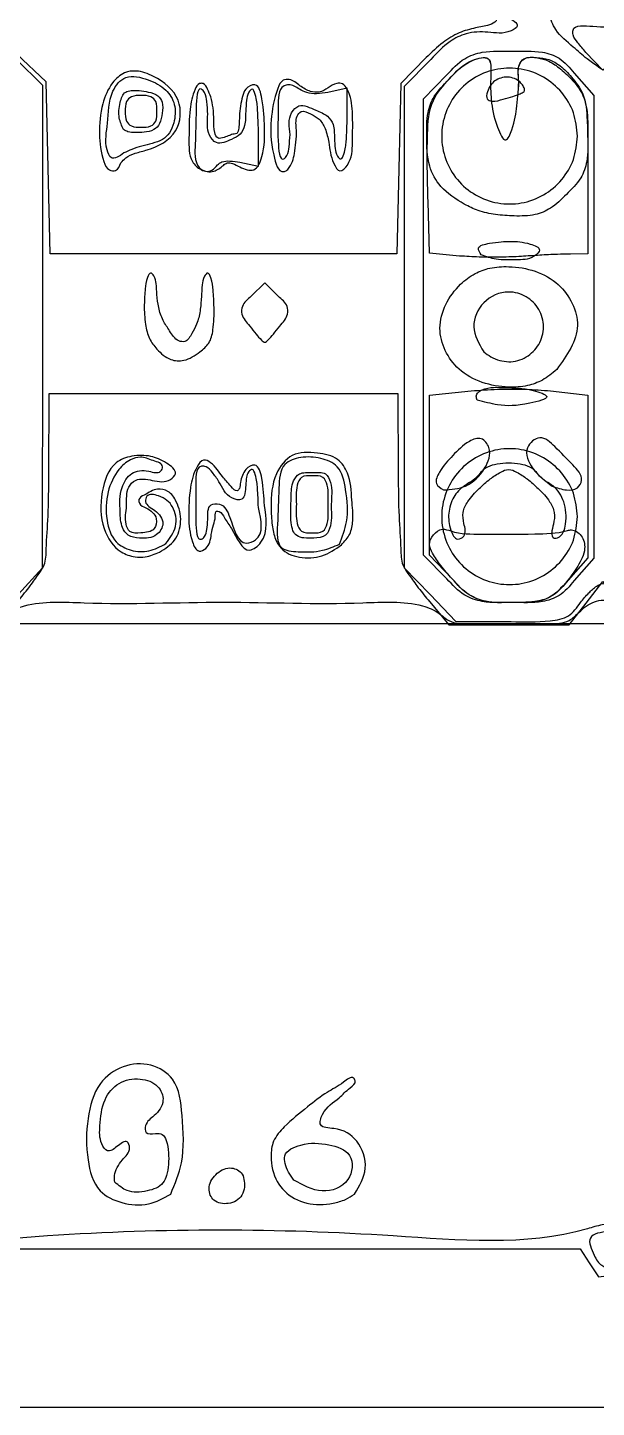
# Model space of a CAD drawing. Extents: x 15.9 to 97.5, y 243.5 to 291.3.
# Drawn here: x 53.75 to 61.35, y 243.53 to 261.96 of the extents above; entities that cross this region are included whole.
import ezdxf

# ---------------------------------------------------------------- set-up
doc = ezdxf.new("R2010")
doc.units = 0
for name, color, linetype in [('black', 7, 'CONTINUOUS'), ('blue', 7, 'CONTINUOUS'), ('drawing', 7, 'CONTINUOUS'), ('red', 7, 'CONTINUOUS')]:
    doc.layers.add(name, color=color, linetype=linetype)

msp = doc.modelspace()

# ---------------------------------------------------------------- linework, layer by layer
at = {"layer": 'black', "color": 7}
for points in [[(15.851808, 267.403162), (15.851808, 291.279162), (56.661142, 291.279162), (97.470476, 291.279162), (97.470476, 267.403162), (97.470476, 243.527163), (56.661142, 243.527163), (15.851808, 243.527163)], [(59.582142, 259.600426)], [(59.807876, 258.92601)], [(59.753677, 256.985583)], [(59.302202, 255.784251)], [(60.757016, 255.835941)], [(59.418875, 254.597327)], [(54.91255, 246.535993)], [(56.645923, 246.469697)], [(57.30557, 246.564744)], [(55.659615, 246.376609)], [(58.114986, 246.376607)]]:
    msp.add_lwpolyline(points, close=True, dxfattribs=at)
msp.add_lwpolyline([(50.117303, 245.425324), (51.27545, 245.279832), (51.396296, 245.461837), (51.517142, 245.643841), (56.322488, 245.643841), (61.127835, 245.643841), (61.250935, 245.458441), (61.374035, 245.273042), (62.53734, 245.417348)], dxfattribs=at)
for points, knots in [([(59.582142, 259.600428), (59.469322, 259.670404), (59.266881, 259.795967), (59.081347, 260.134273), (59.081509, 260.482598), (59.076036, 260.799658), (59.174976, 261.068531), (59.404174, 261.293484), (59.587439, 261.506268), (59.951416, 261.60327), (59.929744, 261.267178), (59.936098, 260.976107), (59.981493, 260.726031), (60.128948, 260.378044), (60.256624, 260.676948), (60.282917, 260.918557), (60.320845, 261.220452), (60.291601, 261.442261), (60.382561, 261.569355), (60.527837, 261.564462), (60.682033, 261.535351), (60.8418, 261.438161), (61.000419, 261.29055), (61.158479, 261.111414), (61.237495, 260.836624), (61.229349, 260.525132), (61.241539, 260.211738), (61.145163, 259.924171), (60.94584, 259.735954), (60.760586, 259.544699), (60.51131, 259.44374), (60.257618, 259.441131), (60.001951, 259.457833), (59.775023, 259.506107), (59.643046, 259.570644), (59.582142, 259.600426)], [0, 0, 0, 0, 0.392579, 0.704432, 1.10557, 1.421564, 1.651043, 1.942975, 2.356575, 2.56576, 2.785822, 3.119623, 3.492645, 3.695543, 3.853511, 4.17924, 4.550988, 4.729839, 4.829935, 4.973421, 5.124401, 5.307907, 5.519793, 5.777914, 6.010345, 6.356412, 6.710815, 6.946126, 7.237971, 7.51991, 7.738768, 8.02279, 8.272305, 8.508985, 8.711805, 8.711805, 8.711805, 8.711805]), ([(59.807876, 258.926015), (59.788189, 258.957731), (59.734684, 259.043928), (59.98698, 259.09523), (60.195646, 259.109905), (60.403991, 259.097), (60.636264, 259.006499), (60.468552, 258.854461), (60.268603, 258.863202), (60.022751, 258.846563), (59.873353, 258.901801), (59.807876, 258.92601)], [0, 0, 0, 0, 0.093812, 0.254958, 0.539959, 0.803195, 0.949663, 1.061078, 1.30657, 1.572741, 1.780412, 1.780412, 1.780412, 1.780412]), ([(59.753678, 256.985589), (59.747415, 257.002803), (59.734647, 257.037892), (59.765943, 257.093299), (59.892385, 257.165408), (60.16749, 257.145767), (60.403367, 257.153427), (60.79355, 257.021493), (60.334156, 256.908335), (60.084525, 256.897191), (59.84688, 256.960682), (59.753677, 256.985583)], [0, 0, 0, 0, 0.052666, 0.107359, 0.172424, 0.482869, 0.857044, 1.055304, 1.297425, 1.729902, 2.008964, 2.008964, 2.008964, 2.008964]), ([(59.302202, 255.784251), (59.261962, 255.809737), (59.17148, 255.867043), (59.270775, 256.076948), (59.428836, 256.24385), (59.595937, 256.420509), (59.816452, 256.505809), (59.961487, 256.31029), (59.860865, 256.039555), (59.628131, 255.80598), (59.405491, 255.791137), (59.302202, 255.784251)], [0, 0, 0, 0, 0.126605, 0.284679, 0.568214, 0.859695, 1.022338, 1.177177, 1.459468, 1.80783, 2.109307, 2.109307, 2.109307, 2.109307]), ([(60.757016, 255.835941), (60.664225, 255.90408), (60.496139, 256.027511), (60.357197, 256.333858), (60.603472, 256.544402), (60.832057, 256.324967), (60.993775, 256.156235), (61.188205, 255.957371), (61.096602, 255.785465), (60.926053, 255.77374), (60.818919, 255.813162), (60.757016, 255.835941)], [0, 0, 0, 0, 0.350964, 0.635756, 0.846655, 1.079271, 1.422358, 1.657013, 1.773225, 1.918999, 2.118504, 2.118504, 2.118504, 2.118504]), ([(59.418875, 254.597329), (59.366524, 254.656075), (59.270304, 254.764051), (59.170326, 254.914212), (59.095622, 255.059764), (59.162158, 255.190117), (59.279119, 255.280953), (59.500447, 255.194359), (59.909585, 255.193382), (60.432374, 255.191684), (60.833433, 255.202524), (61.02042, 255.258954), (61.088056, 255.227234), (61.174511, 255.15709), (61.212937, 254.969592), (61.081283, 254.725454), (60.91907, 254.511327), (60.72609, 254.333568), (60.487134, 254.279945), (60.199709, 254.282625), (59.897619, 254.269416), (59.612134, 254.380948), (59.489209, 254.518579), (59.418875, 254.597327)], [0, 0, 0, 0, 0.234615, 0.431223, 0.552184, 0.692698, 0.83274, 0.947664, 1.358901, 2.070239, 2.509195, 2.566968, 2.63801, 2.720064, 2.897254, 3.150446, 3.524157, 3.712127, 3.918724, 4.236033, 4.58046, 4.814104, 5.126565, 5.126565, 5.126565, 5.126565]), ([(48.843596, 245.869602), (48.805801, 246.586718), (48.699344, 248.606623), (49.185115, 251.117949), (48.366723, 253.49045), (48.909653, 254.022639), (48.917951, 254.09072), (48.901771, 254.16155), (48.856653, 254.287542), (49.017854, 254.250603), (49.072438, 254.127151), (49.248554, 254.003281), (49.5765, 253.991019), (50.020866, 253.978491), (50.456846, 253.991155), (50.802329, 254.002258), (50.943809, 254.13679), (51.040991, 254.240235), (51.158038, 254.294621), (51.284819, 254.322914), (51.4116, 254.294621), (51.528648, 254.240234), (51.625825, 254.136793), (51.767335, 254.002232), (52.112545, 253.991361), (52.551371, 253.976902), (52.989034, 253.995533), (53.331503, 253.996239), (53.499271, 254.16217), (53.879851, 254.312577), (54.866444, 254.239838), (56.364819, 254.31604), (57.863193, 254.23984), (58.849788, 254.312574), (59.230365, 254.162171), (59.398139, 253.996235), (59.74056, 253.995561), (60.178603, 253.976693), (60.616095, 253.991983), (60.963803, 254.001301), (61.131696, 254.169544), (61.305789, 254.317169), (61.582252, 254.318525), (61.755087, 254.172447), (61.911936, 254.01712), (62.190657, 253.978881), (62.517327, 253.951575), (62.879444, 253.947305), (63.176166, 253.961023), (63.405379, 253.998848), (63.556234, 254.052144), (63.681665, 254.058709), (64.354898, 253.604349), (63.515375, 250.932037), (63.434281, 249.128956), (64.452542, 245.861142), (63.484596, 245.838861), (63.080629, 245.862683), (62.496497, 245.912809), (61.934184, 245.95193), (61.487791, 245.994764), (60.46201, 245.6675), (57.928683, 245.916386), (54.719435, 245.924834), (52.185264, 245.657917), (51.174837, 245.99144), (50.763966, 245.954626), (50.135546, 245.902024), (49.51515, 245.871827), (49.038617, 245.779077), (48.883669, 245.851048), (48.843598, 245.86966)], [0, 0, 0, 0, 2.131708, 6.004398, 8.113401, 8.167778, 8.23154, 8.302195, 8.412764, 8.488841, 8.662814, 8.821884, 9.099927, 9.622954, 10.160049, 10.434266, 10.603779, 10.726075, 10.859054, 10.983732, 11.10841, 11.241389, 11.363684, 11.533199, 11.807416, 12.344511, 12.869743, 13.147138, 13.307591, 13.552933, 14.350335, 16.212278, 18.074221, 18.871622, 19.116964, 19.277418, 19.554813, 20.080044, 20.617139, 20.891356, 21.06087, 21.310555, 21.560311, 21.808869, 21.971229, 22.210042, 22.614481, 22.971202, 23.290825, 23.506686, 23.662907, 23.773772, 23.864794, 26.01721, 29.894454, 32.014635, 32.215755, 32.659822, 33.252147, 33.96109, 34.366715, 34.570757, 37.166187, 41.786394, 44.381754, 44.577089, 44.952209, 45.595863, 46.473391, 46.848736, 46.979662, 46.979662, 46.979662, 46.979662]), ([(55.659651, 246.376613), (55.715948, 246.514634), (55.853249, 246.851249), (55.816847, 247.374298), (55.770461, 247.904381), (55.39124, 248.140087), (55.01027, 248.108383), (54.652812, 247.851399), (54.531358, 247.362499), (54.524325, 246.877706), (54.648845, 246.41105), (55.010035, 246.240281), (55.35919, 246.212215), (55.562647, 246.323548), (55.659615, 246.376609)], [0, 0, 0, 0, 0.440892, 1.075272, 1.574528, 1.920406, 2.288095, 2.666305, 3.16067, 3.714705, 4.156982, 4.484943, 4.842061, 5.167251, 5.167251, 5.167251, 5.167251]), ([(58.114984, 246.376607), (58.181428, 246.487764), (58.31537, 246.711845), (58.179015, 247.11149), (57.923151, 247.265846), (57.622551, 247.257669), (57.701073, 247.524636), (57.893526, 247.63357), (58.020065, 247.776233), (58.147347, 247.86613), (58.079197, 247.965476), (57.923231, 247.828015), (57.733161, 247.739156), (57.462253, 247.520941), (57.21271, 247.324858), (57.018593, 247.101807), (56.984971, 246.831907), (57.049236, 246.536186), (57.304996, 246.284583), (57.595886, 246.222476), (57.827877, 246.251541), (57.988135, 246.293716), (58.075903, 246.351068), (58.114986, 246.376607)], [0, 0, 0, 0, 0.374168, 0.754279, 1.102905, 1.284885, 1.427172, 1.742738, 1.941284, 2.055728, 2.098158, 2.238793, 2.499107, 2.826056, 3.233848, 3.474555, 3.67888, 4.025645, 4.346442, 4.697357, 4.874525, 5.048096, 5.18743, 5.18743, 5.18743, 5.18743]), ([(54.912558, 246.535977), (54.908796, 246.565626), (54.900247, 246.633005), (54.94308, 246.737065), (55.019811, 246.851996), (55.136277, 246.947617), (55.074546, 247.122185), (54.9418, 247.008267), (54.812699, 246.917322), (54.701095, 247.092326), (54.714956, 247.32403), (54.74103, 247.627316), (54.952083, 247.886887), (55.239807, 247.937692), (55.494129, 247.855333), (55.595154, 247.610185), (55.459438, 247.427052), (55.315148, 247.335762), (55.313134, 247.167679), (55.445966, 247.18701), (55.554904, 247.189957), (55.617818, 247.070318), (55.631798, 246.933835), (55.634506, 246.774329), (55.61126, 246.638547), (55.546772, 246.478902), (55.334088, 246.407062), (55.087483, 246.387759), (54.965053, 246.491503), (54.91255, 246.535993)], [0, 0, 0, 0, 0.088514, 0.201156, 0.324222, 0.51274, 0.597222, 0.747471, 0.886701, 1.005377, 1.248972, 1.603512, 1.890433, 2.178372, 2.431742, 2.632308, 2.866692, 3.042492, 3.132775, 3.258676, 3.350065, 3.447126, 3.61479, 3.772825, 3.919724, 4.02994, 4.268054, 4.533674, 4.73311, 4.73311, 4.73311, 4.73311]), ([(57.30557, 246.564743), (57.279627, 246.598955), (57.228586, 246.666265), (57.188062, 246.775368), (57.163389, 246.947822), (57.453259, 247.071051), (57.737787, 247.056592), (58.116904, 246.939189), (58.074408, 246.502301), (57.657807, 246.361558), (57.426186, 246.495168), (57.30557, 246.564744)], [0, 0, 0, 0, 0.127674, 0.251187, 0.352061, 0.609637, 0.986449, 1.296092, 1.619465, 1.992996, 2.398863, 2.398863, 2.398863, 2.398863]), ([(56.645923, 246.469697), (56.643878, 246.540871), (56.640097, 246.67242), (56.429136, 246.757551), (56.249319, 246.648564), (56.140533, 246.467164), (56.223581, 246.261803), (56.404129, 246.236743), (56.536204, 246.279348), (56.620019, 246.360406), (56.63705, 246.43226), (56.645923, 246.469697)], [0, 0, 0, 0, 0.195906, 0.362084, 0.57009, 0.778096, 0.944275, 1.140181, 1.25364, 1.357948, 1.471407, 1.471407, 1.471407, 1.471407])]:
    msp.add_open_spline(points, degree=3, knots=knots, dxfattribs=at)
at = {"layer": 'blue', "color": 7}
for points in [[(15.851808, 267.403162), (15.851808, 291.279162), (56.661142, 291.279162), (97.470476, 291.279162), (97.470476, 267.403162), (97.470476, 243.527163), (56.661142, 243.527163), (15.851808, 243.527163)], [(55.052474, 260.841496)], [(54.994326, 260.153474)], [(56.363724, 260.120095)], [(57.28711, 260.171085)], [(59.518638, 258.90955)], [(57.338484, 255.592152)], [(59.575112, 255.336033)], [(56.201281, 255.189987)], [(55.510273, 254.954127)], [(57.940979, 255.051643)], [(59.41882, 254.597334)], [(54.91255, 246.535993)], [(56.645923, 246.469697)], [(57.30557, 246.564744)], [(55.659615, 246.376609)], [(58.114986, 246.376607)]]:
    msp.add_lwpolyline(points, close=True, dxfattribs=at)
for points in [[(59.072234, 261.559437), (58.735529, 261.214869), (58.707799, 260.0757), (58.680069, 258.93653), (56.364856, 258.93653), (54.049642, 258.93653), (54.021912, 260.085431), (53.994182, 261.234332), (53.596944, 261.609431)], [(61.672648, 261.618992), (61.43482, 261.391139), (61.205796, 261.630191)], [(61.233138, 259.988329), (61.233138, 258.936492), (61.000305, 258.93573)], [(59.518642, 258.909554), (59.116475, 258.945774), (59.098235, 259.639635)], [(54.030534, 255.994323), (54.036534, 257.073823), (56.364868, 257.073823), (58.693201, 257.073823), (58.699201, 255.994323)], [(59.418875, 254.597334), (59.117944, 254.914834), (59.117182, 255.982643), (59.11642, 257.05045), (59.675318, 257.10771)], [(60.733651, 257.108472), (61.233087, 257.051962), (61.233087, 255.965178), (61.233087, 254.878393), (60.970316, 254.579114)], [(59.096963, 254.315985), (59.373676, 253.98349), (60.178915, 253.98349), (60.984156, 253.98349), (61.209577, 254.271525), (61.434999, 254.55956), (61.674144, 254.273103)], [(50.117303, 245.425324), (51.27545, 245.279832), (51.396296, 245.461837), (51.517142, 245.643841), (56.322488, 245.643841), (61.127835, 245.643841), (61.250935, 245.458441), (61.374035, 245.273042), (62.53734, 245.417348)]]:
    msp.add_lwpolyline(points, dxfattribs=at)
for points, knots in [([(55.339201, 263.064062), (55.345843, 263.134181), (55.356115, 263.242616), (55.276163, 263.396575), (55.128295, 263.40798), (54.989384, 263.414145), (54.855752, 263.342109), (54.762624, 263.209132), (54.629531, 263.0338), (54.263314, 262.99622), (53.802541, 262.988146), (53.380968, 262.953819), (53.026194, 262.957213), (52.966214, 262.793243), (52.995569, 262.658388), (53.17849, 262.603762), (53.383374, 262.598394), (53.62324, 262.566928), (53.824504, 262.525102), (54.324071, 262.264533), (55.604352, 262.360835), (57.130096, 262.361418), (58.40733, 262.267405), (58.9125, 262.534383), (59.1508, 262.563021), (59.45161, 262.578705), (59.701443, 262.573176), (59.941118, 262.553549), (59.9661, 262.416218), (59.967477, 262.315433), (59.981791, 262.217441), (60.013455, 262.136751), (60.01883, 262.035469), (59.88492, 261.982232), (59.72214, 261.957331), (59.501027, 261.898688), (59.278158, 261.758001), (59.145014, 261.629615), (59.072234, 261.559437)], [0, 0, 0, 0, 0.209327, 0.323712, 0.471659, 0.613302, 0.743592, 0.902306, 1.101475, 1.37243, 1.938985, 2.491842, 2.726407, 2.849491, 2.962781, 3.098105, 3.363764, 3.599286, 3.817949, 3.976511, 5.276669, 7.455521, 8.743337, 8.909452, 9.151076, 9.455382, 9.799852, 9.957789, 10.068537, 10.167323, 10.271011, 10.358172, 10.434659, 10.539299, 10.728373, 10.957633, 11.208779, 11.511576, 11.511576, 11.511576, 11.511576]), ([(61.205796, 261.630191), (61.169593, 261.672482), (61.106764, 261.745878), (61.034745, 261.840134), (61.022492, 262.008853), (61.403814, 261.960895), (61.569654, 261.978115), (61.955575, 261.970188), (61.863953, 261.825887), (61.787646, 261.734768), (61.713842, 261.660464), (61.672648, 261.618992)], [0, 0, 0, 0, 0.167366, 0.290459, 0.352291, 0.620894, 1.024538, 1.241362, 1.314872, 1.451476, 1.624036, 1.624036, 1.624036, 1.624036]), ([(59.098235, 259.639635), (59.089802, 259.937165), (59.077134, 260.384132), (59.112822, 260.978465), (59.397123, 261.293571), (59.597063, 261.514147), (59.952045, 261.59911), (59.92937, 261.267123), (59.936228, 260.975975), (59.981478, 260.726038), (60.128931, 260.378049), (60.256686, 260.676892), (60.282301, 260.919031), (60.323, 261.220009), (60.288306, 261.447614), (60.395366, 261.574768), (60.551825, 261.561025), (60.716997, 261.545447), (60.879611, 261.446943), (61.030083, 261.289153), (61.203196, 261.0582), (61.234326, 260.590778), (61.233616, 260.230522), (61.233138, 259.988329)], [0, 0, 0, 0, 0.902677, 1.35605, 1.71601, 2.115521, 2.319861, 2.538623, 2.872424, 3.245446, 3.448344, 3.606312, 3.932041, 4.303789, 4.485949, 4.588679, 4.751995, 4.917239, 5.09174, 5.302705, 5.575043, 5.932295, 6.66515, 6.66515, 6.66515, 6.66515]), ([(54.994324, 260.153472), (55.014619, 260.17713), (55.065779, 260.236765), (55.193317, 260.290014), (55.438196, 260.342582), (55.780158, 260.522077), (55.821888, 261.041628), (55.498847, 261.292207), (55.228843, 261.394356), (55.018683, 261.366684), (54.847042, 261.203853), (54.725039, 260.916727), (54.692709, 260.546804), (54.728387, 260.25405), (54.810555, 260.051056), (54.947467, 260.037791), (54.976783, 260.110166), (54.994326, 260.153474)], [0, 0, 0, 0, 0.092653, 0.233556, 0.400434, 0.857077, 1.264692, 1.723483, 1.967018, 2.121735, 2.330458, 2.640426, 3.043942, 3.418522, 3.553206, 3.636463, 3.760518, 3.760518, 3.760518, 3.760518]), ([(56.363736, 260.120095), (56.378768, 260.133433), (56.413451, 260.164209), (56.501032, 260.145143), (56.600047, 260.084931), (56.797147, 260.012045), (56.916685, 260.312659), (56.915876, 260.632476), (56.89878, 260.919864), (56.829836, 261.246719), (56.651092, 261.152828), (56.617612, 261.033057), (56.585287, 260.912501), (56.577358, 260.78428), (56.574033, 260.670385), (56.566663, 260.594599), (56.545456, 260.538268), (56.493847, 260.540581), (56.439812, 260.517178), (56.373466, 260.493421), (56.27989, 260.466231), (56.231389, 260.59204), (56.240702, 260.722121), (56.227237, 260.883927), (56.20262, 261.025254), (56.155795, 261.130126), (56.114055, 261.218599), (56.022941, 261.218295), (55.95233, 261.076532), (55.901366, 260.837297), (55.906614, 260.51287), (55.896496, 260.204465), (56.059423, 260.045488), (56.235343, 260.01944), (56.322543, 260.087808), (56.363724, 260.120095)], [0, 0, 0, 0, 0.057569, 0.132833, 0.239948, 0.429496, 0.635074, 1.029628, 1.41166, 1.619085, 1.754755, 1.859496, 1.9923, 2.127524, 2.244931, 2.329613, 2.366259, 2.403123, 2.466697, 2.543504, 2.625608, 2.708063, 2.877475, 3.038497, 3.189333, 3.300562, 3.396624, 3.443969, 3.54003, 3.815466, 4.203499, 4.519064, 4.676308, 4.845983, 4.997821, 4.997821, 4.997821, 4.997821]), ([(57.287083, 260.171085), (57.296591, 260.206497), (57.319277, 260.290989), (57.331684, 260.432692), (57.346733, 260.598778), (57.316871, 260.746038), (57.410088, 260.869396), (57.535499, 260.804361), (57.653457, 260.744341), (57.735358, 260.600676), (57.780566, 260.392757), (57.795736, 260.212822), (57.913653, 260.000413), (58.085378, 260.182952), (58.085967, 260.456457), (58.098059, 260.803552), (58.063759, 261.0749), (57.966373, 261.21912), (57.856011, 261.221584), (57.762664, 261.154697), (57.650539, 261.089033), (57.507607, 261.1039), (57.382753, 261.18068), (57.277178, 261.275758), (57.137348, 261.265174), (57.04445, 261.046604), (56.985372, 260.704032), (56.996586, 260.385668), (57.096477, 259.999781), (57.218497, 260.05645), (57.256397, 260.105776), (57.276309, 260.148118), (57.28711, 260.171085)], [0, 0, 0, 0, 0.109838, 0.262068, 0.424974, 0.611959, 0.692246, 0.822596, 0.957437, 1.103831, 1.293558, 1.583015, 1.713994, 1.839707, 2.146302, 2.561981, 2.868888, 2.96477, 3.040405, 3.168708, 3.305043, 3.417697, 3.578157, 3.742654, 3.824089, 3.953328, 4.381527, 4.852833, 5.113227, 5.15775, 5.221863, 5.297861, 5.297861, 5.297861, 5.297861]), ([(55.052474, 260.841496), (55.051241, 260.887074), (55.049153, 260.964216), (55.141288, 261.056867), (55.264181, 261.050974), (55.386854, 261.056867), (55.479515, 260.964218), (55.473618, 260.841497), (55.479515, 260.718776), (55.386856, 260.626125), (55.264182, 260.632018), (55.14129, 260.626125), (55.049154, 260.718774), (55.051241, 260.795917), (55.052474, 260.841496)], [0, 0, 0, 0, 0.131274, 0.222184, 0.35346, 0.484733, 0.575644, 0.70692, 0.838193, 0.929104, 1.06038, 1.191653, 1.282564, 1.41384, 1.41384, 1.41384, 1.41384]), ([(61.000305, 258.93573), (60.941867, 258.934419), (60.804779, 258.931343), (60.586013, 258.920516), (60.336596, 258.902356), (60.066512, 258.891291), (59.790972, 258.892366), (59.605466, 258.904071), (59.518638, 258.90955)], [0, 0, 0, 0, 0.175352, 0.411359, 0.656998, 0.925552, 1.222127, 1.48309, 1.48309, 1.48309, 1.48309]), ([(59.675318, 257.10771), (59.791901, 257.116022), (60.034916, 257.133348), (60.3886, 257.134287), (60.624332, 257.116651), (60.733651, 257.108472)], [0, 0, 0, 0, 0.350595, 0.730811, 1.059615, 1.059615, 1.059615, 1.059615]), ([(55.510274, 254.954156), (55.584821, 255.000674), (55.734867, 255.094303), (55.816455, 255.367404), (55.760333, 255.601911), (55.644824, 255.776212), (55.457204, 255.814269), (55.343863, 255.730964), (55.224274, 255.67665), (55.23896, 255.579837), (55.361415, 255.537209), (55.490198, 255.434632), (55.451729, 255.225391), (55.274673, 255.212703), (55.108821, 255.198943), (55.034796, 255.375937), (55.086063, 255.569714), (55.052794, 255.792988), (55.209544, 255.952851), (55.420866, 255.910388), (55.618316, 255.871137), (55.76757, 256.027079), (55.578859, 256.167373), (55.393238, 256.248341), (55.146294, 256.250806), (54.846935, 256.140512), (54.71413, 255.731785), (54.719624, 255.297646), (54.926779, 254.963294), (55.161614, 254.886323), (55.342701, 254.882643), (55.44791, 254.927524), (55.510273, 254.954127)], [0, 0, 0, 0, 0.256339, 0.515947, 0.787725, 0.966735, 1.10906, 1.30051, 1.394999, 1.444921, 1.552219, 1.75257, 1.886167, 2.074548, 2.220478, 2.331947, 2.574798, 2.828558, 2.954468, 3.17838, 3.423985, 3.523539, 3.707928, 3.936816, 4.188963, 4.415165, 4.84718, 5.337609, 5.721171, 5.917404, 6.055237, 6.255858, 6.255858, 6.255858, 6.255858]), ([(57.940979, 255.051646), (57.982498, 255.096869), (58.065976, 255.187795), (58.104369, 255.40629), (58.073108, 255.677581), (58.065174, 255.971329), (57.890353, 256.229619), (57.603417, 256.28826), (57.265441, 256.297419), (57.017722, 255.967564), (56.992737, 255.624329), (57.007846, 255.329828), (57.046289, 255.140641), (57.146534, 254.957225), (57.387121, 254.86414), (57.68934, 254.876535), (57.857089, 254.993266), (57.940979, 255.051643)], [0, 0, 0, 0, 0.180692, 0.363303, 0.639451, 1.005621, 1.227287, 1.510367, 1.848249, 2.171392, 2.621088, 2.863817, 3.056083, 3.197206, 3.470882, 3.771414, 4.07206, 4.07206, 4.07206, 4.07206]), ([(56.201277, 255.189985), (56.209562, 255.234037), (56.225073, 255.316502), (56.261217, 255.403998), (56.250801, 255.509026), (56.337793, 255.49325), (56.385275, 255.388096), (56.51172, 255.233166), (56.64323, 254.886126), (56.985437, 255.161596), (56.901046, 255.555491), (56.902292, 255.854661), (56.824584, 256.165831), (56.65637, 256.074433), (56.621535, 255.975066), (56.580969, 255.891512), (56.592579, 255.814787), (56.531604, 255.750073), (56.44185, 255.864686), (56.331576, 255.968722), (56.246558, 256.123805), (56.085009, 256.212039), (55.968224, 256.036733), (55.909806, 255.791741), (55.892277, 255.431869), (55.913397, 255.169404), (56.010054, 254.936366), (56.176918, 255.016885), (56.191485, 255.120383), (56.201281, 255.189987)], [0, 0, 0, 0, 0.130993, 0.245218, 0.317944, 0.352466, 0.463066, 0.636798, 1.012087, 1.194969, 1.689604, 2.053011, 2.252553, 2.386871, 2.478583, 2.574879, 2.657215, 2.699252, 2.796606, 2.973638, 3.217017, 3.316141, 3.441183, 3.732152, 4.127985, 4.4628, 4.613616, 4.710967, 4.910881, 4.910881, 4.910881, 4.910881]), ([(59.575111, 255.336037), (59.566823, 255.38623), (59.549761, 255.48956), (59.636419, 255.65548), (59.768408, 255.796134), (59.917734, 255.929363), (60.048212, 256.015086), (60.174811, 256.07478), (60.30139, 256.015085), (60.431962, 255.92937), (60.581489, 255.795525), (60.715814, 255.654277), (60.800056, 255.486163), (60.777755, 255.333582), (60.745327, 255.233324), (60.757625, 255.133457), (60.894633, 255.149874), (60.956676, 255.36568), (60.935215, 255.612284), (60.814067, 255.819647), (60.671383, 255.895329), (60.589841, 255.961688), (60.533288, 256.040701), (60.447086, 256.102974), (60.322141, 256.132234), (60.174811, 256.14802), (60.027474, 256.132236), (59.902544, 256.10296), (59.816324, 256.040738), (59.759917, 255.961659), (59.677646, 255.89622), (59.553657, 255.825199), (59.419864, 255.694211), (59.360993, 255.467724), (59.38024, 255.284904), (59.466133, 255.093895), (59.618045, 255.179657), (59.592191, 255.273826), (59.575112, 255.336033)], [0, 0, 0, 0, 0.148915, 0.306562, 0.534907, 0.731398, 0.900876, 1.012186, 1.123494, 1.292973, 1.489465, 1.720393, 1.878274, 2.032993, 2.157693, 2.218442, 2.276679, 2.488053, 2.784245, 3.040937, 3.153908, 3.265267, 3.35281, 3.443656, 3.576955, 3.731939, 3.886924, 4.020224, 4.111068, 4.198551, 4.309774, 4.422587, 4.62823, 4.853535, 5.081207, 5.233086, 5.319927, 5.488948, 5.488948, 5.488948, 5.488948]), ([(53.632773, 254.315985), (53.682727, 254.377394), (53.776083, 254.492155), (53.8853, 254.647658), (53.993231, 254.802392), (53.995996, 255.073834), (54.027473, 255.472309), (54.029431, 255.806286), (54.030534, 255.994323)], [0, 0, 0, 0, 0.237029, 0.442962, 0.573978, 0.791042, 1.227303, 1.789407, 1.789407, 1.789407, 1.789407]), ([(57.338484, 255.592152), (57.332688, 255.675467), (57.324141, 255.798345), (57.399599, 255.981084), (57.550229, 255.968855), (57.700416, 255.981086), (57.777399, 255.798346), (57.751254, 255.592153), (57.777398, 255.385958), (57.700415, 255.203219), (57.550229, 255.215449), (57.399598, 255.203218), (57.32414, 255.385958), (57.332688, 255.508836), (57.338484, 255.592152)], [0, 0, 0, 0, 0.254581, 0.375471, 0.518309, 0.661148, 0.782037, 1.03662, 1.291202, 1.412091, 1.554929, 1.697768, 1.818657, 2.07324, 2.07324, 2.07324, 2.07324]), ([(58.699201, 255.994323), (58.70031, 255.806286), (58.702279, 255.47231), (58.733749, 255.073836), (58.736503, 254.802393), (58.844435, 254.647659), (58.953652, 254.492156), (59.047008, 254.377394), (59.096963, 254.315985)], [0, 0, 0, 0, 0.562103, 0.998363, 1.215428, 1.346441, 1.552376, 1.789406, 1.789406, 1.789406, 1.789406]), ([(60.970316, 254.579114), (60.90852, 254.504482), (60.798358, 254.371438), (60.520765, 254.268511), (60.213023, 254.286682), (59.900487, 254.268435), (59.612399, 254.380356), (59.48922, 254.518424), (59.41882, 254.597334)], [0, 0, 0, 0, 0.285688, 0.509286, 0.855672, 1.204531, 1.439183, 1.752185, 1.752185, 1.752185, 1.752185]), ([(61.674144, 254.273103), (61.73295, 254.199627), (61.845397, 254.059131), (62.167075, 253.963237), (62.514069, 253.955844), (62.884554, 253.946027), (63.178383, 253.961131), (63.405867, 253.998979), (63.556334, 254.052109), (63.681762, 254.058678), (64.354997, 253.604312), (63.515471, 250.93201), (63.43438, 249.128923), (64.452639, 245.86111), (63.484694, 245.838829), (63.080727, 245.862651), (62.496595, 245.912777), (61.934282, 245.951898), (61.487888, 245.994732), (60.462108, 245.667468), (57.928781, 245.916355), (54.719533, 245.924802), (52.185362, 245.657886), (51.174935, 245.991408), (50.764064, 245.954594), (50.135643, 245.901992), (49.515247, 245.871795), (49.038715, 245.779045), (48.883767, 245.851016), (48.843696, 245.869628)], [0, 0, 0, 0, 0.275613, 0.527015, 0.969209, 1.321047, 1.637207, 1.851772, 2.007994, 2.118858, 2.20988, 4.362296, 8.23954, 10.359721, 10.560841, 11.004907, 11.597232, 12.306175, 12.711801, 12.915842, 15.511272, 20.131479, 22.726839, 22.922174, 23.297295, 23.940949, 24.818476, 25.193821, 25.324747, 25.324747, 25.324747, 25.324747]), ([(55.659651, 246.376613), (55.715948, 246.514634), (55.853249, 246.851249), (55.816847, 247.374298), (55.770461, 247.904381), (55.39124, 248.140087), (55.01027, 248.108383), (54.652812, 247.851399), (54.531358, 247.362499), (54.524325, 246.877706), (54.648845, 246.41105), (55.010035, 246.240281), (55.35919, 246.212215), (55.562647, 246.323548), (55.659615, 246.376609)], [0, 0, 0, 0, 0.440892, 1.075272, 1.574528, 1.920406, 2.288095, 2.666305, 3.16067, 3.714705, 4.156982, 4.484943, 4.842061, 5.167251, 5.167251, 5.167251, 5.167251]), ([(58.114984, 246.376607), (58.181428, 246.487764), (58.31537, 246.711845), (58.179015, 247.11149), (57.923151, 247.265846), (57.622551, 247.257669), (57.701073, 247.524636), (57.893526, 247.63357), (58.020065, 247.776233), (58.147347, 247.86613), (58.079197, 247.965476), (57.923231, 247.828015), (57.733161, 247.739156), (57.462253, 247.520941), (57.21271, 247.324858), (57.018593, 247.101807), (56.984971, 246.831907), (57.049236, 246.536186), (57.304996, 246.284583), (57.595886, 246.222476), (57.827877, 246.251541), (57.988135, 246.293716), (58.075903, 246.351068), (58.114986, 246.376607)], [0, 0, 0, 0, 0.374168, 0.754279, 1.102905, 1.284885, 1.427172, 1.742738, 1.941284, 2.055728, 2.098158, 2.238793, 2.499107, 2.826056, 3.233848, 3.474555, 3.67888, 4.025645, 4.346442, 4.697357, 4.874525, 5.048096, 5.18743, 5.18743, 5.18743, 5.18743]), ([(54.912558, 246.535977), (54.908796, 246.565626), (54.900247, 246.633005), (54.94308, 246.737065), (55.019811, 246.851996), (55.136277, 246.947617), (55.074546, 247.122185), (54.9418, 247.008267), (54.812699, 246.917322), (54.701095, 247.092326), (54.714956, 247.32403), (54.74103, 247.627316), (54.952083, 247.886887), (55.239807, 247.937692), (55.494129, 247.855333), (55.595154, 247.610185), (55.459438, 247.427052), (55.315148, 247.335762), (55.313134, 247.167679), (55.445966, 247.18701), (55.554904, 247.189957), (55.617818, 247.070318), (55.631798, 246.933835), (55.634506, 246.774329), (55.61126, 246.638547), (55.546772, 246.478902), (55.334088, 246.407062), (55.087483, 246.387759), (54.965053, 246.491503), (54.91255, 246.535993)], [0, 0, 0, 0, 0.088514, 0.201156, 0.324222, 0.51274, 0.597222, 0.747471, 0.886701, 1.005377, 1.248972, 1.603512, 1.890433, 2.178372, 2.431742, 2.632308, 2.866692, 3.042492, 3.132775, 3.258676, 3.350065, 3.447126, 3.61479, 3.772825, 3.919724, 4.02994, 4.268054, 4.533674, 4.73311, 4.73311, 4.73311, 4.73311]), ([(57.30557, 246.564743), (57.279627, 246.598955), (57.228586, 246.666265), (57.188062, 246.775368), (57.163389, 246.947822), (57.453259, 247.071051), (57.737787, 247.056592), (58.116904, 246.939189), (58.074408, 246.502301), (57.657807, 246.361558), (57.426186, 246.495168), (57.30557, 246.564744)], [0, 0, 0, 0, 0.127674, 0.251187, 0.352061, 0.609637, 0.986449, 1.296092, 1.619465, 1.992996, 2.398863, 2.398863, 2.398863, 2.398863]), ([(56.645923, 246.469697), (56.643878, 246.540871), (56.640097, 246.67242), (56.429136, 246.757551), (56.249319, 246.648564), (56.140533, 246.467164), (56.223581, 246.261803), (56.404129, 246.236743), (56.536204, 246.279348), (56.620019, 246.360406), (56.63705, 246.43226), (56.645923, 246.469697)], [0, 0, 0, 0, 0.195906, 0.362084, 0.57009, 0.778096, 0.944275, 1.140181, 1.25364, 1.357948, 1.471407, 1.471407, 1.471407, 1.471407])]:
    msp.add_open_spline(points, degree=3, knots=knots, dxfattribs=at)
at = {"layer": 'drawing', "color": 1}
for points in [[(61.094396, 260.512062)], [(61.094396, 255.427269)]]:
    msp.add_lwpolyline(points, close=True, dxfattribs=at)
msp.add_lwpolyline([(28.64063, 254.000042), (84.088924, 254.000042)], dxfattribs=at)
for points in [[(61.094396, 260.512062), (61.083555, 260.405977), (61.062028, 260.195325), (60.89501, 259.916945), (60.650469, 259.709977), (60.347651, 259.600207), (60.026326, 259.600207), (59.723932, 259.709977), (59.477697, 259.916945), (59.316971, 260.195325), (59.260854, 260.512062), (59.316971, 260.8288), (59.477697, 261.10718), (59.723932, 261.314148), (60.026326, 261.423917), (60.347651, 261.423917), (60.650469, 261.314148), (60.89501, 261.10718), (61.062028, 260.8288), (61.083555, 260.618148), (61.094396, 260.512062)], [(61.094396, 255.427269), (61.083555, 255.321183), (61.062028, 255.110531), (60.89501, 254.832151), (60.650469, 254.625183), (60.347651, 254.515414), (60.026326, 254.515414), (59.723932, 254.625183), (59.477697, 254.832151), (59.316971, 255.110531), (59.260854, 255.427269), (59.316971, 255.744006), (59.477697, 256.022386), (59.723932, 256.229354), (60.026326, 256.339124), (60.347651, 256.339124), (60.650469, 256.229354), (60.89501, 256.022386), (61.062028, 255.744006), (61.083555, 255.533354), (61.094396, 255.427269)]]:
    msp.add_open_spline(points, degree=3, knots=[0, 0, 0, 0, 0.316641, 0.62875, 0.945391, 1.262031, 1.57414, 1.890781, 2.207422, 2.519531, 2.836172, 3.152812, 3.464921, 3.781562, 4.098203, 4.410312, 4.726953, 5.043593, 5.355703, 5.672343, 5.672343, 5.672343, 5.672343], dxfattribs=at)
at = {"layer": 'red', "color": 7}
for points in [[(15.851808, 267.403162), (15.851808, 291.279162), (56.661142, 291.279162), (97.470476, 291.279162), (97.470476, 267.403162), (97.470476, 243.527163), (56.661142, 243.527163), (15.851808, 243.527163)], [(60.38066, 261.103788)], [(55.028161, 260.59768)], [(57.253844, 260.531051)], [(55.032458, 260.28605)], [(56.283202, 260.126788)], [(57.115979, 257.973962)], [(56.049621, 257.628965)], [(59.84219, 257.63021)], [(60.816939, 257.394212)], [(56.830471, 255.549823)], [(59.575112, 255.336036)], [(57.290014, 255.238906)], [(55.59388, 255.067145)], [(57.914202, 255.058752)], [(59.348758, 254.597392)], [(61.135146, 254.279837)]]:
    msp.add_lwpolyline(points, close=True, dxfattribs=at)
for points in [[(52.565124, 254.025834), (53.293801, 254.025834), (53.619333, 254.385668), (53.944863, 254.745501), (53.948363, 257.966372), (53.951863, 261.187244), (53.588825, 261.543539), (53.225787, 261.899834), (52.546332, 261.899834)], [(59.134156, 261.536799), (58.777864, 261.173761), (58.778778, 257.959633), (58.779693, 254.745504), (59.123813, 254.385671), (59.467933, 254.025837), (60.207644, 254.025837)], [(59.348758, 254.597392), (59.038673, 254.914947), (59.038673, 257.962837), (59.038673, 261.010728), (59.348758, 261.328282)], [(61.051695, 261.350364), (61.311124, 261.054891), (61.311124, 257.962837), (61.311124, 254.870784), (61.051695, 254.57531)], [(58.015833, 260.67889), (58.015833, 261.151284), (57.758365, 261.094734)], [(56.584541, 260.162396), (56.83048, 260.108376), (56.83048, 260.623103)], [(57.094815, 258.371116), (56.915139, 258.550792), (56.735463, 258.371116)]]:
    msp.add_lwpolyline(points, dxfattribs=at)
for points, knots in [([(68.851785, 261.540537), (68.790994, 261.614353), (68.686619, 261.741089), (68.569895, 261.916774), (68.551018, 262.058647), (68.570804, 262.160423), (68.538293, 262.252003), (68.468376, 262.325012), (68.396612, 262.42134), (68.358832, 262.559508), (68.3342, 262.730501), (68.370172, 262.897995), (68.236147, 263.029141), (68.120697, 262.941323), (68.035357, 262.867004), (68.023701, 262.759214), (68.056189, 262.653774), (68.088141, 262.54323), (68.104093, 262.447057), (68.099356, 262.3657), (68.075949, 262.292157), (68.062347, 262.20642), (68.054398, 262.106299), (68.018501, 261.97539), (67.810171, 261.930248), (67.565746, 261.916922), (67.282286, 261.902177), (67.030041, 261.81258), (66.874596, 261.656499), (66.737418, 261.519992), (66.631934, 261.439627), (66.532939, 261.374094), (66.430763, 261.442845), (66.315995, 261.525223), (66.1595, 261.668831), (65.982896, 261.847325), (65.649488, 261.923367), (65.260541, 261.911897), (64.871749, 261.934412), (64.535703, 261.857861), (64.31761, 261.647859), (64.136491, 261.42409), (63.823386, 261.405819), (63.687722, 261.636136), (63.528148, 261.850304), (63.178343, 261.911236), (62.758614, 261.892898), (62.329096, 261.909363), (61.970429, 261.846829), (61.803432, 261.663272), (61.660189, 261.522781), (61.556102, 261.441137), (61.455451, 261.372025), (61.344269, 261.457306), (61.20691, 261.550662), (61.017422, 261.723436), (60.806809, 261.890399), (60.689741, 262.172942), (60.719642, 262.521121), (60.766345, 262.906064), (60.436682, 263.209806), (60.112152, 262.986452), (59.988912, 262.676728), (60.018913, 262.365651), (60.094145, 262.126195), (60.348204, 261.999236), (60.128833, 261.862514), (59.907874, 261.911463), (59.619106, 261.9014), (59.350728, 261.767767), (59.215209, 261.62324), (59.134156, 261.536799)], [0, 0, 0, 0, 0.288102, 0.494654, 0.61919, 0.706475, 0.801425, 0.895553, 1.009041, 1.157616, 1.3173, 1.531776, 1.628295, 1.79239, 1.877468, 1.968726, 2.092941, 2.209858, 2.313502, 2.383877, 2.451772, 2.544421, 2.642066, 2.759861, 2.912831, 3.212904, 3.527283, 3.752163, 3.996786, 4.179621, 4.327132, 4.410631, 4.498254, 4.656088, 4.852857, 5.130047, 5.392129, 5.844549, 6.301206, 6.560708, 6.845033, 7.194523, 7.384771, 7.676808, 7.915441, 8.167328, 8.681668, 9.1938, 9.463657, 9.729236, 9.914146, 10.06179, 10.143123, 10.240007, 10.428111, 10.668884, 10.998919, 11.222423, 11.549929, 12.045931, 12.303183, 12.6901, 12.964459, 13.303727, 13.5816, 13.759159, 13.864111, 14.174922, 14.464508, 14.701686, 15.054637, 15.054637, 15.054637, 15.054637]), ([(59.348758, 261.328282), (59.422319, 261.409396), (59.552883, 261.553367), (59.871908, 261.660649), (60.224893, 261.636813), (60.571307, 261.660011), (60.876791, 261.564186), (60.989729, 261.426118), (61.051695, 261.350364)], [0, 0, 0, 0, 0.323029, 0.573349, 0.976348, 1.376304, 1.6125, 1.899642, 1.899642, 1.899642, 1.899642]), ([(55.032458, 260.28605), (55.067466, 260.302217), (55.14594, 260.338458), (55.273091, 260.380839), (55.412427, 260.413376), (55.548356, 260.452882), (55.653854, 260.553452), (55.715753, 260.718347), (55.735101, 260.932029), (55.595067, 261.158244), (55.357061, 261.270675), (55.056225, 261.353997), (54.819841, 261.061049), (54.83656, 260.702192), (54.765208, 260.421034), (54.865243, 260.168252), (54.970273, 260.242242), (55.032458, 260.28605)], [0, 0, 0, 0, 0.115653, 0.259251, 0.400547, 0.546695, 0.676775, 0.819833, 1.068761, 1.29176, 1.563739, 1.863129, 2.114733, 2.546512, 2.902268, 3.02494, 3.202989, 3.202989, 3.202989, 3.202989]), ([(60.380657, 261.103789), (60.383861, 261.114227), (60.392123, 261.141146), (60.36451, 261.186625), (60.306827, 261.263512), (60.162336, 261.320291), (59.976789, 261.264537), (59.896024, 261.139849), (59.865751, 261.003598), (59.984257, 260.962199), (60.094665, 261.007657), (60.221181, 261.038339), (60.315708, 261.068011), (60.363651, 261.094419), (60.38066, 261.103788)], [0, 0, 0, 0, 0.031649, 0.081627, 0.146973, 0.324252, 0.502954, 0.677582, 0.774682, 0.842401, 0.996791, 1.12815, 1.23394, 1.29211, 1.29211, 1.29211, 1.29211]), ([(55.028158, 260.597721), (55.005259, 260.649583), (54.953869, 260.765974), (54.97315, 260.939737), (55.023925, 261.101099), (55.143085, 261.123187), (55.24409, 261.12267), (55.364116, 261.100924), (55.487036, 261.069737), (55.562822, 260.951749), (55.544573, 260.817827), (55.527113, 260.683244), (55.432508, 260.581643), (55.308795, 260.559894), (55.193173, 260.556334), (55.097025, 260.561941), (55.047731, 260.587524), (55.028161, 260.59768)], [0, 0, 0, 0, 0.166475, 0.373604, 0.528902, 0.605845, 0.714226, 0.83492, 0.973666, 1.07604, 1.222267, 1.366024, 1.475884, 1.611221, 1.727784, 1.827449, 1.89307, 1.89307, 1.89307, 1.89307]), ([(56.83048, 260.623103), (56.827115, 260.713569), (56.821344, 260.868679), (56.809737, 261.015559), (56.755263, 261.165776), (56.683091, 261.077689), (56.67085, 260.978873), (56.657453, 260.825698), (56.661569, 260.67085), (56.594882, 260.523115), (56.452031, 260.460139), (56.28097, 260.379074), (56.126785, 260.565846), (56.163751, 260.767979), (56.142116, 260.957554), (56.132781, 261.074416), (56.012147, 261.208045), (55.990612, 260.712379), (55.997203, 260.499167), (55.966767, 260.131136), (56.118329, 260.032495), (56.222688, 260.046392), (56.261835, 260.098401), (56.283202, 260.126788)], [0, 0, 0, 0, 0.261125, 0.447718, 0.529599, 0.588747, 0.70041, 0.851495, 1.039262, 1.168073, 1.302552, 1.507501, 1.644128, 1.92458, 2.09305, 2.216723, 2.279251, 2.539112, 3.021899, 3.337553, 3.437035, 3.522438, 3.625073, 3.625073, 3.625073, 3.625073]), ([(57.758365, 261.094734), (57.708475, 261.08688), (57.615091, 261.07218), (57.482603, 261.082299), (57.385933, 261.131899), (57.313273, 261.183809), (57.239188, 261.201723), (57.087895, 261.169548), (57.106, 260.790869), (57.078099, 260.607214), (57.115411, 260.139765), (57.232866, 260.267801), (57.24426, 260.381619), (57.25034, 260.476419), (57.253844, 260.531051)], [0, 0, 0, 0, 0.15156, 0.283686, 0.389296, 0.47336, 0.549873, 0.612371, 0.90651, 1.360892, 1.609739, 1.67136, 1.791861, 1.955752, 1.955752, 1.955752, 1.955752]), ([(57.253827, 260.531051), (57.239822, 260.632516), (57.219408, 260.780407), (57.393967, 260.965777), (57.581718, 260.853485), (57.751685, 260.800494), (57.849574, 260.652932), (57.842218, 260.498219), (57.855866, 260.35426), (57.869552, 260.260913), (57.940051, 260.180731), (57.994133, 260.317384), (58.006814, 260.454877), (58.012522, 260.596645), (58.015833, 260.67889)], [0, 0, 0, 0, 0.291877, 0.425424, 0.658617, 0.833995, 0.967242, 1.149407, 1.289801, 1.394126, 1.451291, 1.528813, 1.70123, 1.939459, 1.939459, 1.939459, 1.939459]), ([(56.28321, 260.126786), (56.302724, 260.141692), (56.351234, 260.178746), (56.461502, 260.181389), (56.540557, 260.169186), (56.584541, 260.162396)], [0, 0, 0, 0, 0.072292, 0.179708, 0.314422, 0.314422, 0.314422, 0.314422]), ([(56.049633, 257.628963), (56.093862, 257.664797), (56.187375, 257.740562), (56.237181, 257.96322), (56.241842, 258.19582), (56.227797, 258.440606), (56.217135, 258.57473), (56.159363, 258.710147), (56.089814, 258.615474), (56.077884, 258.511457), (56.068019, 258.351112), (56.056621, 258.177212), (56.016172, 258.00734), (55.943729, 257.878075), (55.874981, 257.751518), (55.725573, 257.777185), (55.64862, 257.907623), (55.548531, 258.049687), (55.492016, 258.218796), (55.475519, 258.384598), (55.467154, 258.530121), (55.452792, 258.62532), (55.384908, 258.707266), (55.327899, 258.585964), (55.316353, 258.459588), (55.301492, 258.239616), (55.312328, 258.018274), (55.36139, 257.807595), (55.484207, 257.648521), (55.632557, 257.512379), (55.865066, 257.498251), (55.981962, 257.581045), (56.049621, 257.628965)], [0, 0, 0, 0, 0.166366, 0.351745, 0.650582, 0.883012, 1.051353, 1.12756, 1.188976, 1.308758, 1.471608, 1.657385, 1.838143, 1.980334, 2.122938, 2.201553, 2.382111, 2.547305, 2.730079, 2.905188, 3.050193, 3.157678, 3.215689, 3.287691, 3.44279, 3.65634, 3.920878, 4.117207, 4.288609, 4.519279, 4.695391, 4.937393, 4.937393, 4.937393, 4.937393]), ([(60.816939, 257.394212), (60.952176, 257.583374), (61.212882, 257.948033), (60.866964, 258.633516), (60.325002, 258.783741), (59.934928, 258.760874), (59.710685, 258.679282), (59.418428, 258.457034), (59.14647, 257.962496), (59.479462, 257.297125), (60.025236, 257.140969), (60.41428, 257.165438), (60.640183, 257.244447), (60.755609, 257.342247), (60.816939, 257.394212)], [0, 0, 0, 0, 0.648948, 1.251022, 1.956306, 2.208783, 2.419915, 2.659288, 3.308236, 3.91031, 4.615594, 4.868071, 5.079203, 5.318575, 5.318575, 5.318575, 5.318575]), ([(56.735463, 258.371116), (56.686201, 258.331935), (56.608169, 258.269872), (56.599719, 258.097576), (56.707894, 257.989588), (56.791982, 257.868851), (56.855736, 257.803717), (56.915122, 257.740908), (56.974615, 257.803683), (57.037608, 257.869188), (57.087634, 257.936067), (57.115979, 257.973962)], [0, 0, 0, 0, 0.179005, 0.283547, 0.472861, 0.611911, 0.718263, 0.770618, 0.822971, 0.929323, 1.068375, 1.068375, 1.068375, 1.068375]), ([(57.115985, 257.973962), (57.160554, 258.022558), (57.229735, 258.09799), (57.222403, 258.269727), (57.144191, 258.331879), (57.094815, 258.371116)], [0, 0, 0, 0, 0.189315, 0.293857, 0.472864, 0.472864, 0.472864, 0.472864]), ([(59.84219, 257.63021), (59.777984, 257.738982), (59.651847, 257.952673), (59.814011, 258.324727), (60.135192, 258.463094), (60.418203, 258.383664), (60.595865, 258.206296), (60.663085, 257.962865), (60.595769, 257.719222), (60.418583, 257.542477), (60.215072, 257.48386), (60.052369, 257.51236), (59.937076, 257.555685), (59.872681, 257.606262), (59.84219, 257.63021)], [0, 0, 0, 0, 0.359903, 0.70706, 1.067846, 1.310678, 1.547482, 1.790314, 2.033146, 2.26995, 2.512782, 2.632931, 2.761633, 2.877373, 2.877373, 2.877373, 2.877373]), ([(55.59389, 255.067146), (55.648633, 255.138874), (55.758681, 255.283066), (55.71279, 255.572841), (55.54255, 255.704249), (55.340236, 255.743882), (55.303842, 255.583827), (55.468741, 255.5158), (55.594371, 255.350055), (55.468862, 255.141804), (55.26912, 255.135826), (55.088801, 255.156173), (54.989549, 255.306204), (54.983164, 255.529934), (54.969203, 255.787353), (55.122258, 256.034563), (55.335577, 256.056634), (55.512017, 255.988057), (55.577937, 256.131834), (55.401658, 256.178543), (55.272324, 256.238971), (55.093733, 256.18827), (54.926744, 256.033202), (54.795523, 255.746989), (54.785038, 255.403), (54.884063, 255.086978), (55.129656, 254.961447), (55.375897, 254.950329), (55.520421, 255.027779), (55.59388, 255.067145)], [0, 0, 0, 0, 0.262978, 0.528661, 0.764552, 0.921264, 0.99297, 1.167198, 1.369713, 1.539592, 1.771627, 1.929111, 2.054549, 2.268051, 2.593306, 2.820853, 3.048454, 3.208185, 3.27378, 3.422108, 3.600062, 3.738336, 3.938324, 4.272065, 4.648886, 4.964326, 5.191535, 5.429417, 5.675315, 5.675315, 5.675315, 5.675315]), ([(56.830475, 255.549829), (56.827497, 255.638734), (56.822385, 255.791326), (56.807394, 255.938567), (56.759217, 256.080467), (56.688094, 256.021358), (56.668939, 255.944409), (56.657725, 255.825049), (56.655049, 255.623938), (56.402363, 255.681903), (56.329756, 255.863792), (56.226066, 256.007613), (56.153845, 256.09393), (55.979328, 256.1202), (56.007403, 255.68987), (55.983073, 255.526811), (56.007495, 255.068156), (56.129102, 255.171652), (56.143937, 255.268652), (56.159469, 255.402081), (56.142856, 255.599424), (56.366585, 255.609758), (56.48139, 255.369491), (56.559703, 255.016973), (56.920342, 255.151558), (56.869594, 255.37645), (56.830471, 255.549823)], [0, 0, 0, 0, 0.257393, 0.441778, 0.522995, 0.574573, 0.656474, 0.76372, 0.957048, 1.091471, 1.367991, 1.518204, 1.629923, 1.693784, 1.986413, 2.4402, 2.688717, 2.744384, 2.84298, 2.974985, 3.176879, 3.288277, 3.515734, 3.923414, 4.052517, 4.486985, 4.486985, 4.486985, 4.486985]), ([(57.914209, 255.058746), (57.952419, 255.15801), (58.042911, 255.393095), (58.007402, 255.746746), (57.938563, 256.10631), (57.65439, 256.22133), (57.413583, 256.234909), (57.119751, 256.140688), (57.101306, 255.732757), (57.091266, 255.413551), (57.067638, 254.979163), (57.406342, 254.952974), (57.660754, 254.953533), (57.838776, 255.027439), (57.914202, 255.058752)], [0, 0, 0, 0, 0.314141, 0.74398, 1.069996, 1.314786, 1.583545, 1.811925, 2.135871, 2.626286, 2.93944, 3.165261, 3.493, 3.733941, 3.733941, 3.733941, 3.733941]), ([(59.575111, 255.33604), (59.566823, 255.386233), (59.549761, 255.489563), (59.636419, 255.655483), (59.768408, 255.796137), (59.917734, 255.929366), (60.048212, 256.015089), (60.174811, 256.074783), (60.30139, 256.015088), (60.431962, 255.929373), (60.581489, 255.795528), (60.715814, 255.65428), (60.800056, 255.486166), (60.777755, 255.333585), (60.745327, 255.233327), (60.757625, 255.13346), (60.894633, 255.149877), (60.956676, 255.365683), (60.935215, 255.612287), (60.814067, 255.81965), (60.671383, 255.895332), (60.589841, 255.961691), (60.533288, 256.040704), (60.447086, 256.102977), (60.322141, 256.132237), (60.174811, 256.148023), (60.027474, 256.132239), (59.902544, 256.102963), (59.816324, 256.040741), (59.759917, 255.961662), (59.677646, 255.896223), (59.553657, 255.825202), (59.419864, 255.694214), (59.360993, 255.467727), (59.38024, 255.284907), (59.466133, 255.093898), (59.618045, 255.17966), (59.592191, 255.273829), (59.575112, 255.336036)], [0, 0, 0, 0, 0.148915, 0.306562, 0.534907, 0.731398, 0.900876, 1.012186, 1.123494, 1.292973, 1.489465, 1.720393, 1.878274, 2.032993, 2.157693, 2.218442, 2.276679, 2.488053, 2.784245, 3.040937, 3.153908, 3.265267, 3.35281, 3.443656, 3.576955, 3.731939, 3.886924, 4.020224, 4.111068, 4.198551, 4.309774, 4.422587, 4.62823, 4.853535, 5.081207, 5.233086, 5.319927, 5.488948, 5.488948, 5.488948, 5.488948]), ([(57.290019, 255.238905), (57.282353, 255.274457), (57.263298, 255.36283), (57.259841, 255.514697), (57.272865, 255.70093), (57.268134, 255.879373), (57.385004, 256.030133), (57.549774, 256.005116), (57.730502, 256.036596), (57.829019, 255.828725), (57.789905, 255.593716), (57.82093, 255.356972), (57.741, 255.15193), (57.577552, 255.142338), (57.451215, 255.135068), (57.34136, 255.162999), (57.305928, 255.215379), (57.290014, 255.238906)], [0, 0, 0, 0, 0.108968, 0.270867, 0.452373, 0.672761, 0.792053, 0.964156, 1.141282, 1.271711, 1.565628, 1.854325, 1.992231, 2.155277, 2.286404, 2.388098, 2.471019, 2.471019, 2.471019, 2.471019]), ([(61.051695, 254.57531), (60.989729, 254.499556), (60.876791, 254.361489), (60.571307, 254.265663), (60.224893, 254.28886), (59.871908, 254.265025), (59.552884, 254.37231), (59.422319, 254.516279), (59.348758, 254.597392)], [0, 0, 0, 0, 0.287141, 0.523337, 0.923293, 1.326293, 1.576613, 1.89964, 1.89964, 1.89964, 1.89964]), ([(61.135088, 254.279837), (61.170643, 254.323943), (61.235886, 254.404878), (61.333077, 254.490019), (61.434799, 254.550976), (61.5406, 254.488418), (61.650353, 254.40477), (61.788939, 254.26377), (61.946666, 254.074309), (62.313496, 254.017355), (62.743501, 254.025456), (63.158014, 254.034037), (63.476778, 254.04227), (63.594, 254.176474), (63.672265, 254.283918), (63.783852, 254.355519), (63.91621, 254.409197), (64.063588, 254.433182), (64.221253, 254.370453), (64.347834, 254.233462), (64.514583, 254.066725), (64.860386, 254.021888), (65.29017, 254.03021), (65.711953, 254.016501), (66.068425, 254.071524), (66.198815, 254.26435), (66.316151, 254.404319), (66.413038, 254.4901), (66.514808, 254.550957), (66.620597, 254.488426), (66.730347, 254.404772), (66.868713, 254.264017), (67.024538, 254.076769), (67.380256, 254.017147), (67.636255, 254.022383), (67.805125, 254.025837)], [0, 0, 0, 0, 0.168551, 0.309294, 0.397803, 0.491191, 0.642737, 0.824519, 1.082628, 1.352969, 1.886635, 2.380767, 2.62909, 2.776556, 2.89188, 3.028778, 3.16508, 3.32182, 3.462048, 3.652561, 3.879783, 4.146629, 4.65584, 5.179429, 5.434004, 5.673039, 5.841589, 5.982332, 6.070842, 6.16423, 6.315776, 6.497557, 6.754535, 7.0185, 7.530106, 7.530106, 7.530106, 7.530106]), ([(60.207644, 254.025837), (60.379012, 254.021953), (60.633841, 254.016177), (60.987993, 254.073077), (61.0871, 254.212328), (61.135146, 254.279837)], [0, 0, 0, 0, 0.521399, 0.775335, 1.014283, 1.014283, 1.014283, 1.014283]), ([(62.370408, 245.481373), (62.509866, 245.494428), (62.760621, 245.517902), (63.013565, 245.599798), (63.283846, 245.569203), (63.24634, 245.838206), (62.691385, 245.728068), (62.170819, 245.871572), (61.67654, 245.907023), (61.196183, 245.836582), (61.304767, 245.573036), (61.421662, 245.374176), (61.849775, 245.425687), (62.151964, 245.458011), (62.370408, 245.481377)], [0, 0, 0, 0, 0.407497, 0.732708, 0.905604, 0.986238, 1.390088, 2.122224, 2.749907, 3.007499, 3.242013, 3.411531, 3.676691, 4.368353, 4.368353, 4.368353, 4.368353])]:
    msp.add_open_spline(points, degree=3, knots=knots, dxfattribs=at)

doc.saveas('drawing.dxf')
